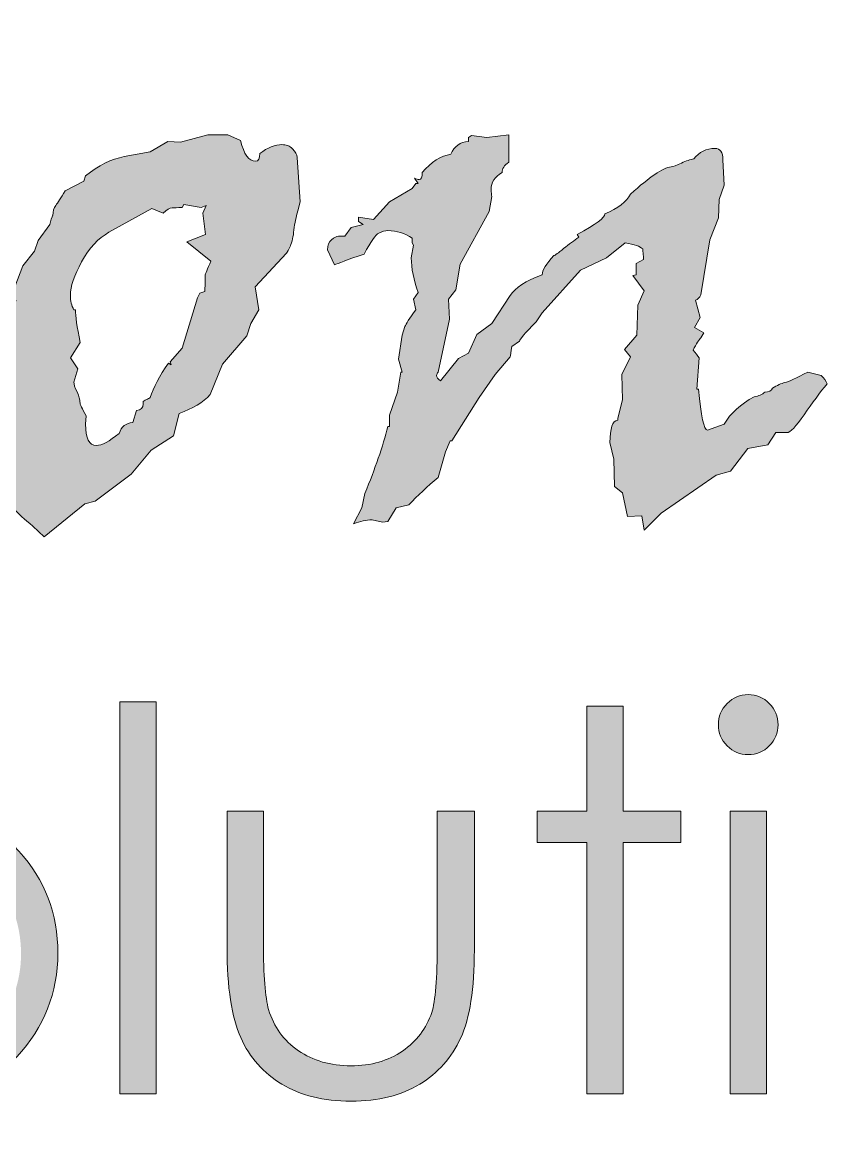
# Model space of a CAD drawing. Header units: inches. Extents: x 109699 to 44449955, y -10987 to 15824140.
# Drawn here: x 223430.36 to 223442.65, y -1458.01 to -1440.97 of the extents above; entities that cross this region are included whole.
import ezdxf

# ---------------------------------------------------------------- set-up
doc = ezdxf.new("R2010")
doc.units = ezdxf.units.IN
doc.header["$LTSCALE"] = 5
doc.header["$MEASUREMENT"] = 0
doc.layers.get('0').update_dxf_attribs({"color": 123})
doc.layers.add('cloumn', color=253, linetype='Continuous', lineweight=60)
doc.layers.add('collum', color=8, linetype='Continuous', lineweight=70)
doc.layers.add('Layer 1', color=7, linetype='Continuous')

# ---------------------------------------------------------------- blocks, each defined once
blk = doc.blocks.new('block 96')
at = {"layer": 'Layer 1', "true_color": 0x231f20}
h = blk.add_hatch(color=250, dxfattribs=at)
h.dxf.hatch_style = 2
edge = h.paths.add_edge_path()
edge.add_spline(control_points=[(14.04108, -5.75035), (14.04108, -5.75035), (14.04686, -5.75035), (14.04686, -5.75035), (14.04686, -5.75035), (14.0506, -5.75202), (14.0506, -5.75202), (14.05154, -5.75605), (14.05301, -5.75804), (14.05501, -5.75804), (14.05577, -5.75804), (14.05619, -5.75728), (14.05619, -5.75579), (14.0585, -5.75406), (14.06067, -5.7532), (14.06264, -5.7532), (14.06383, -5.7532), (14.06489, -5.75359), (14.06573, -5.75444), (14.0665, -5.75526), (14.06698, -5.7561), (14.06708, -5.75692), (14.06708, -5.75692), (14.06797, -5.76987), (14.06797, -5.76987), (14.06797, -5.76987), (14.0673, -5.77249), (14.0673, -5.77249), (14.06677, -5.77421), (14.06638, -5.77607), (14.06613, -5.77804), (14.06595, -5.78), (14.06557, -5.78153), (14.0651, -5.78269), (14.06458, -5.78381), (14.06424, -5.78452), (14.06399, -5.78483), (14.06399, -5.78483), (14.05484, -5.7946), (14.05484, -5.7946), (14.05484, -5.7946), (14.05594, -5.8013), (14.05594, -5.8013), (14.05594, -5.8013), (14.05356, -5.80527), (14.05356, -5.80527), (14.05356, -5.80527), (14.05244, -5.80888), (14.05244, -5.80888), (14.05244, -5.80888), (14.04529, -5.81707), (14.04529, -5.81707), (14.04529, -5.81707), (14.04175, -5.82591), (14.04175, -5.82591), (14.03966, -5.82826), (14.03662, -5.83009), (14.03269, -5.83145), (14.03269, -5.83145), (14.03109, -5.83794), (14.03109, -5.83794), (14.03109, -5.83794), (14.02451, -5.84214), (14.02451, -5.84214), (14.02451, -5.84214), (14.01872, -5.84916), (14.01872, -5.84916), (14.01872, -5.84916), (14.00827, -5.85703), (14.00827, -5.85703), (14.00827, -5.85703), (14.00524, -5.8578), (14.00524, -5.8578), (14.00524, -5.8578), (13.99341, -5.86734), (13.99341, -5.86734), (13.99341, -5.86734), (13.9901, -5.86426), (13.9901, -5.86426), (13.98755, -5.8623), (13.98576, -5.8606), (13.98475, -5.85923), (13.98372, -5.85784), (13.98321, -5.85654), (13.98321, -5.85543), (13.98321, -5.85483), (13.98348, -5.85426), (13.98389, -5.85385), (13.98389, -5.85385), (13.98504, -5.84406), (13.98504, -5.84406), (13.98504, -5.84406), (13.98014, -5.83611), (13.98014, -5.83611), (13.9797, -5.83544), (13.97949, -5.83485), (13.97949, -5.83431), (13.97949, -5.8334), (13.9799, -5.83237), (13.98085, -5.83126), (13.98085, -5.83126), (13.98085, -5.83077), (13.98085, -5.83077), (13.98085, -5.83077), (13.98277, -5.82897), (13.98277, -5.82897), (13.98277, -5.82897), (13.98058, -5.8233), (13.98058, -5.8233), (13.98058, -5.8233), (13.98126, -5.81148), (13.98126, -5.81148), (13.98126, -5.81148), (13.98126, -5.80846), (13.98126, -5.80846), (13.98126, -5.80846), (13.98299, -5.80752), (13.98299, -5.80752), (13.98216, -5.80603), (13.98174, -5.80424), (13.98174, -5.80221), (13.98174, -5.80105), (13.9822, -5.7999), (13.98321, -5.79868), (13.98321, -5.79868), (13.98524, -5.79868), (13.98524, -5.79868), (13.98524, -5.79868), (13.98348, -5.79708), (13.98348, -5.79708), (13.98348, -5.79708), (13.98481, -5.7946), (13.98481, -5.7946), (13.98481, -5.7946), (13.98718, -5.78847), (13.98718, -5.78847), (13.98718, -5.78847), (13.99057, -5.78426), (13.99057, -5.78426), (13.99057, -5.78426), (13.99163, -5.78109), (13.99163, -5.78109), (13.99163, -5.78109), (13.99501, -5.77644), (13.99501, -5.77644), (13.99531, -5.77539), (13.99561, -5.77441), (13.99592, -5.77361), (13.99592, -5.77361), (13.99592, -5.77382), (13.99592, -5.77382), (13.99592, -5.77261), (13.99618, -5.77165), (13.99674, -5.77089), (13.99733, -5.77013), (13.99821, -5.76872), (13.99946, -5.76667), (13.99946, -5.76667), (14.00499, -5.76385), (14.00499, -5.76385), (14.00499, -5.76385), (14.00545, -5.76226), (14.00545, -5.76226), (14.00922, -5.75922), (14.01297, -5.75736), (14.01668, -5.75669), (14.01668, -5.75669), (14.02428, -5.75525), (14.02428, -5.75525), (14.02428, -5.75525), (14.02941, -5.75225), (14.02941, -5.75225), (14.02941, -5.75225), (14.03312, -5.7525), (14.03312, -5.7525), (14.03312, -5.7525), (14.04108, -5.75035), (14.04108, -5.75035)], knot_values=[0, 0, 0, 0, 1, 1, 1, 2, 2, 2, 3, 3, 3, 4, 4, 4, 5, 5, 5, 6, 6, 6, 7, 7, 7, 8, 8, 8, 9, 9, 9, 10, 10, 10, 11, 11, 11, 12, 12, 12, 13, 13, 13, 14, 14, 14, 15, 15, 15, 16, 16, 16, 17, 17, 17, 18, 18, 18, 19, 19, 19, 20, 20, 20, 21, 21, 21, 22, 22, 22, 23, 23, 23, 24, 24, 24, 25, 25, 25, 26, 26, 26, 27, 27, 27, 28, 28, 28, 29, 29, 29, 30, 30, 30, 31, 31, 31, 32, 32, 32, 33, 33, 33, 34, 34, 34, 35, 35, 35, 36, 36, 36, 37, 37, 37, 38, 38, 38, 39, 39, 39, 40, 40, 40, 41, 41, 41, 42, 42, 42, 43, 43, 43, 44, 44, 44, 45, 45, 45, 46, 46, 46, 47, 47, 47, 48, 48, 48, 49, 49, 49, 50, 50, 50, 51, 51, 51, 52, 52, 52, 53, 53, 53, 54, 54, 54, 55, 55, 55, 56, 56, 56, 57, 57, 57, 58, 58, 58, 59, 59, 59, 59], degree=3, periodic=0)
edge = h.paths.add_edge_path()
edge.add_spline(control_points=[(14.03404, -5.77066), (14.03404, -5.77066), (14.0336, -5.77154), (14.0336, -5.77154), (14.03224, -5.77154), (14.03125, -5.77157), (14.03064, -5.77162), (14.03003, -5.77165), (14.02915, -5.77218), (14.02805, -5.77317), (14.02805, -5.77317), (14.02477, -5.77181), (14.02477, -5.77181), (14.02477, -5.77181), (14.01227, -5.77871), (14.01227, -5.77871), (14.00916, -5.78044), (14.00651, -5.7833), (14.00431, -5.7873), (14.00214, -5.79125), (14.00102, -5.79451), (14.00102, -5.79708), (14.00102, -5.79868), (14.00136, -5.80009), (14.00203, -5.8013), (14.00203, -5.8013), (14.00252, -5.8013), (14.00252, -5.8013), (14.00252, -5.80305), (14.00296, -5.80621), (14.00387, -5.81085), (14.00387, -5.81085), (14.00102, -5.81527), (14.00102, -5.81527), (14.00102, -5.81527), (14.0032, -5.81843), (14.0032, -5.81843), (14.0032, -5.81843), (14.00203, -5.82237), (14.00203, -5.82237), (14.00203, -5.82293), (14.00236, -5.82384), (14.00296, -5.82518), (14.00355, -5.82651), (14.00382, -5.82749), (14.00382, -5.82812), (14.00377, -5.82876), (14.00439, -5.83009), (14.00567, -5.83217), (14.00567, -5.83217), (14.00545, -5.83454), (14.00545, -5.83454), (14.00545, -5.8387), (14.00648, -5.84077), (14.00853, -5.84077), (14.01017, -5.84077), (14.0124, -5.83959), (14.01522, -5.83727), (14.0159, -5.8353), (14.01721, -5.83426), (14.01918, -5.83408), (14.01918, -5.83408), (14.0203, -5.83057), (14.0203, -5.83057), (14.02159, -5.8304), (14.02223, -5.82981), (14.02223, -5.82874), (14.02223, -5.82874), (14.02223, -5.82795), (14.02223, -5.82795), (14.02261, -5.82772), (14.02304, -5.8275), (14.02349, -5.82727), (14.02397, -5.82704), (14.02422, -5.8269), (14.02428, -5.82682), (14.0252, -5.82391), (14.02698, -5.82054), (14.02962, -5.81684), (14.02962, -5.81684), (14.03041, -5.8173), (14.03041, -5.8173), (14.03041, -5.8173), (14.0301, -5.81639), (14.0301, -5.81639), (14.0301, -5.81639), (14.0336, -5.81241), (14.0336, -5.81241), (14.0336, -5.81241), (14.038, -5.79778), (14.038, -5.79778), (14.038, -5.79778), (14.03868, -5.7964), (14.03868, -5.7964), (14.03868, -5.7964), (14.04019, -5.79595), (14.04019, -5.79595), (14.04019, -5.79595), (14.04028, -5.79336), (14.04028, -5.79336), (14.04028, -5.79336), (14.04028, -5.79133), (14.04028, -5.79133), (14.04034, -5.79084), (14.04092, -5.78947), (14.04197, -5.78711), (14.04197, -5.78711), (14.03497, -5.78153), (14.03497, -5.78153), (14.03497, -5.78153), (14.04041, -5.77939), (14.04041, -5.77939), (14.04041, -5.77939), (14.03961, -5.77317), (14.03961, -5.77317), (14.03961, -5.77317), (14.04061, -5.77089), (14.04061, -5.77089), (14.04061, -5.77089), (14.03914, -5.77154), (14.03914, -5.77154), (14.03914, -5.77154), (14.03404, -5.77066), (14.03404, -5.77066)], knot_values=[0, 0, 0, 0, 1, 1, 1, 2, 2, 2, 3, 3, 3, 4, 4, 4, 5, 5, 5, 6, 6, 6, 7, 7, 7, 8, 8, 8, 9, 9, 9, 10, 10, 10, 11, 11, 11, 12, 12, 12, 13, 13, 13, 14, 14, 14, 15, 15, 15, 16, 16, 16, 17, 17, 17, 18, 18, 18, 19, 19, 19, 20, 20, 20, 21, 21, 21, 22, 22, 22, 23, 23, 23, 24, 24, 24, 25, 25, 25, 26, 26, 26, 27, 27, 27, 28, 28, 28, 29, 29, 29, 30, 30, 30, 31, 31, 31, 32, 32, 32, 33, 33, 33, 34, 34, 34, 35, 35, 35, 36, 36, 36, 37, 37, 37, 38, 38, 38, 39, 39, 39, 40, 40, 40, 41, 41, 41, 41], degree=3, periodic=0)
h = blk.add_hatch(color=250, dxfattribs=at)
h.dxf.hatch_style = 2
edge = h.paths.add_edge_path()
edge.add_spline(control_points=[(14.11789, -5.75058), (14.11789, -5.75058), (14.12234, -5.75114), (14.12234, -5.75114), (14.12234, -5.75114), (14.12868, -5.75035), (14.12868, -5.75035), (14.12868, -5.75035), (14.12868, -5.75827), (14.12868, -5.75827), (14.12739, -5.75928), (14.12674, -5.76029), (14.12674, -5.76134), (14.12462, -5.76257), (14.12356, -5.76419), (14.12356, -5.76624), (14.12356, -5.76716), (14.12366, -5.76782), (14.12381, -5.76827), (14.12381, -5.76827), (14.12302, -5.77269), (14.12302, -5.77269), (14.12302, -5.77269), (14.1145, -5.78802), (14.1145, -5.78802), (14.1145, -5.78802), (14.11324, -5.79551), (14.11324, -5.79551), (14.11324, -5.79551), (14.11119, -5.79823), (14.11119, -5.79823), (14.11119, -5.79823), (14.11141, -5.80401), (14.11141, -5.80401), (14.11141, -5.80401), (14.10814, -5.81944), (14.10814, -5.81944), (14.10786, -5.81974), (14.10769, -5.82005), (14.10769, -5.82037), (14.10769, -5.82096), (14.10805, -5.82149), (14.10885, -5.82194), (14.10885, -5.82194), (14.11403, -5.81547), (14.11403, -5.81547), (14.11403, -5.81547), (14.117, -5.8139), (14.117, -5.8139), (14.117, -5.8139), (14.11936, -5.80846), (14.11936, -5.80846), (14.11936, -5.80846), (14.12381, -5.80527), (14.12381, -5.80527), (14.12381, -5.80527), (14.12915, -5.79708), (14.12915, -5.79708), (14.13056, -5.79488), (14.13368, -5.79287), (14.13843, -5.79106), (14.13843, -5.78981), (14.13955, -5.78792), (14.14186, -5.78551), (14.14214, -5.78543), (14.14307, -5.78475), (14.14469, -5.78347), (14.14627, -5.78219), (14.14772, -5.78109), (14.14909, -5.78018), (14.14909, -5.78018), (14.14865, -5.77939), (14.14865, -5.77939), (14.15411, -5.77644), (14.15679, -5.77441), (14.15668, -5.77337), (14.16059, -5.77173), (14.16305, -5.76979), (14.1642, -5.76759), (14.16965, -5.7626), (14.17358, -5.75996), (14.176, -5.75964), (14.17661, -5.75959), (14.1776, -5.75922), (14.17901, -5.75856), (14.18042, -5.75793), (14.18159, -5.75754), (14.18258, -5.75736), (14.18416, -5.75533), (14.18624, -5.7543), (14.1888, -5.7543), (14.19031, -5.7543), (14.19108, -5.7554), (14.19108, -5.7576), (14.19108, -5.7576), (14.19143, -5.765), (14.19143, -5.765), (14.19143, -5.765), (14.18994, -5.76918), (14.18994, -5.76918), (14.18994, -5.76918), (14.18975, -5.77452), (14.18975, -5.77452), (14.18975, -5.77452), (14.18723, -5.78088), (14.18723, -5.78088), (14.18723, -5.78088), (14.18461, -5.79688), (14.18461, -5.79688), (14.18433, -5.79778), (14.18377, -5.79829), (14.18305, -5.79846), (14.18305, -5.79846), (14.18441, -5.80356), (14.18441, -5.80356), (14.18441, -5.80356), (14.18281, -5.8064), (14.18281, -5.8064), (14.18281, -5.8064), (14.18556, -5.80798), (14.18556, -5.80798), (14.18556, -5.80798), (14.18461, -5.80945), (14.18461, -5.80945), (14.18416, -5.80992), (14.18342, -5.81113), (14.18236, -5.81308), (14.18309, -5.81384), (14.18373, -5.81459), (14.18416, -5.81527), (14.18416, -5.81527), (14.18346, -5.82434), (14.18346, -5.82434), (14.18346, -5.82434), (14.18393, -5.82434), (14.18393, -5.82434), (14.18465, -5.83226), (14.18556, -5.83628), (14.18655, -5.83636), (14.18655, -5.83636), (14.19143, -5.83454), (14.19143, -5.83454), (14.19331, -5.83143), (14.19623, -5.82879), (14.20014, -5.82659), (14.20152, -5.82638), (14.20256, -5.82591), (14.20325, -5.82524), (14.20444, -5.82524), (14.20519, -5.82486), (14.20553, -5.82408), (14.20685, -5.82327), (14.20808, -5.82271), (14.20915, -5.82243), (14.21021, -5.8222), (14.2124, -5.82118), (14.21579, -5.81944), (14.21579, -5.81944), (14.21967, -5.82037), (14.21967, -5.82037), (14.22059, -5.82118), (14.22114, -5.82204), (14.22141, -5.82284), (14.21935, -5.82534), (14.2171, -5.82834), (14.21475, -5.83183), (14.21235, -5.8353), (14.21068, -5.83704), (14.20968, -5.83704), (14.20968, -5.83704), (14.20652, -5.83704), (14.20652, -5.83704), (14.20652, -5.83704), (14.20413, -5.84056), (14.20413, -5.84056), (14.20413, -5.84056), (14.19835, -5.84169), (14.19835, -5.84169), (14.19835, -5.84169), (14.19325, -5.84825), (14.19325, -5.84825), (14.19325, -5.84825), (14.18907, -5.84941), (14.18907, -5.84941), (14.18907, -5.84941), (14.17304, -5.86053), (14.17304, -5.86053), (14.17304, -5.86053), (14.16816, -5.8654), (14.16816, -5.8654), (14.16816, -5.8654), (14.16748, -5.86123), (14.16748, -5.86123), (14.16748, -5.86123), (14.1633, -5.86141), (14.1633, -5.86141), (14.1633, -5.86141), (14.1618, -5.85452), (14.1618, -5.85452), (14.1618, -5.85452), (14.15953, -5.8527), (14.15953, -5.8527), (14.15953, -5.8527), (14.15932, -5.84474), (14.15932, -5.84474), (14.15932, -5.84474), (14.15818, -5.83988), (14.15818, -5.83988), (14.15818, -5.83579), (14.15892, -5.83363), (14.16044, -5.8334), (14.16044, -5.8334), (14.16044, -5.83282), (14.16044, -5.83282), (14.16044, -5.83282), (14.1618, -5.8275), (14.1618, -5.8275), (14.1618, -5.8275), (14.16159, -5.82012), (14.16159, -5.82012), (14.16159, -5.82012), (14.1642, -5.81502), (14.1642, -5.81502), (14.1642, -5.81502), (14.16237, -5.81285), (14.16237, -5.81285), (14.16237, -5.81285), (14.166, -5.80866), (14.166, -5.80866), (14.166, -5.80866), (14.16626, -5.79995), (14.16626, -5.79995), (14.16626, -5.79995), (14.16816, -5.79575), (14.16816, -5.79575), (14.16816, -5.79575), (14.16488, -5.79133), (14.16488, -5.79133), (14.16488, -5.79133), (14.16577, -5.79106), (14.16577, -5.79106), (14.16577, -5.79106), (14.16577, -5.78779), (14.16577, -5.78779), (14.16577, -5.78779), (14.16794, -5.78666), (14.16794, -5.78666), (14.16794, -5.78666), (14.16794, -5.78598), (14.16794, -5.78598), (14.16794, -5.78598), (14.1677, -5.78404), (14.1677, -5.78404), (14.1677, -5.78404), (14.1677, -5.78358), (14.1677, -5.78358), (14.16702, -5.78284), (14.16532, -5.78221), (14.16258, -5.78177), (14.16258, -5.78177), (14.15715, -5.78619), (14.15715, -5.78619), (14.15715, -5.78619), (14.14955, -5.78973), (14.14955, -5.78973), (14.14955, -5.78973), (14.13843, -5.80221), (14.13843, -5.80221), (14.13843, -5.80221), (14.13673, -5.8048), (14.13673, -5.8048), (14.13338, -5.80812), (14.1318, -5.81), (14.13186, -5.81037), (14.13186, -5.81037), (14.12958, -5.81197), (14.12958, -5.81197), (14.12931, -5.81349), (14.12915, -5.81451), (14.12915, -5.81502), (14.12915, -5.81502), (14.1247, -5.82012), (14.1247, -5.82012), (14.1247, -5.82012), (14.12004, -5.82682), (14.12004, -5.82682), (14.12004, -5.82682), (14.11209, -5.83941), (14.11209, -5.83941), (14.11209, -5.83941), (14.11168, -5.83941), (14.11168, -5.83941), (14.11168, -5.83941), (14.11031, -5.8426), (14.11031, -5.8426), (14.11031, -5.8426), (14.10814, -5.85008), (14.10814, -5.85008), (14.10497, -5.85273), (14.10216, -5.85537), (14.09962, -5.85805), (14.09962, -5.85805), (14.09587, -5.85893), (14.09587, -5.85893), (14.09587, -5.85893), (14.09351, -5.8629), (14.09351, -5.8629), (14.09351, -5.8629), (14.09191, -5.86315), (14.09191, -5.86315), (14.09191, -5.86315), (14.08887, -5.86245), (14.08887, -5.86245), (14.08721, -5.86245), (14.08539, -5.86283), (14.08352, -5.86358), (14.08352, -5.86358), (14.0859, -5.85893), (14.0859, -5.85893), (14.0859, -5.85893), (14.08681, -5.85475), (14.08681, -5.85475), (14.08976, -5.84755), (14.092, -5.84106), (14.09351, -5.83523), (14.09351, -5.83523), (14.09397, -5.83523), (14.09397, -5.83523), (14.09397, -5.83523), (14.09397, -5.83192), (14.09397, -5.83192), (14.09397, -5.83192), (14.09634, -5.82524), (14.09634, -5.82524), (14.09634, -5.82524), (14.09722, -5.81944), (14.09722, -5.81944), (14.09722, -5.81944), (14.0977, -5.81944), (14.0977, -5.81944), (14.0977, -5.81944), (14.09657, -5.8157), (14.09657, -5.8157), (14.09657, -5.8157), (14.0977, -5.80866), (14.0977, -5.80866), (14.0977, -5.80866), (14.09848, -5.80615), (14.09848, -5.80615), (14.09871, -5.80542), (14.09977, -5.80378), (14.10167, -5.8013), (14.10167, -5.8013), (14.10099, -5.79823), (14.10099, -5.79823), (14.10099, -5.79823), (14.10235, -5.7962), (14.10235, -5.7962), (14.10099, -5.79258), (14.10031, -5.78923), (14.10031, -5.78619), (14.10031, -5.78619), (14.10099, -5.78246), (14.10099, -5.78246), (14.10099, -5.78246), (14.10055, -5.78177), (14.10055, -5.78177), (14.10055, -5.78177), (14.10055, -5.78041), (14.10055, -5.78041), (14.09843, -5.779), (14.09608, -5.77824), (14.09351, -5.77824), (14.09268, -5.77824), (14.09177, -5.7785), (14.09085, -5.77894), (14.0899, -5.77939), (14.08846, -5.78143), (14.0866, -5.78506), (14.08165, -5.78672), (14.0788, -5.78779), (14.07796, -5.78824), (14.07796, -5.78824), (14.07593, -5.78381), (14.07593, -5.78381), (14.07593, -5.78252), (14.07631, -5.78153), (14.07711, -5.78088), (14.07792, -5.78018), (14.07857, -5.77983), (14.07907, -5.77983), (14.07907, -5.77983), (14.081, -5.77983), (14.081, -5.77983), (14.081, -5.77983), (14.08285, -5.77736), (14.08285, -5.77736), (14.08285, -5.77736), (14.08634, -5.77644), (14.08634, -5.77644), (14.08634, -5.77644), (14.08497, -5.77553), (14.08497, -5.77553), (14.08497, -5.77553), (14.08497, -5.77428), (14.08497, -5.77428), (14.08497, -5.77428), (14.08933, -5.77497), (14.08933, -5.77497), (14.08933, -5.77497), (14.09397, -5.76987), (14.09397, -5.76987), (14.09397, -5.76987), (14.10055, -5.76599), (14.10055, -5.76599), (14.10055, -5.76599), (14.10167, -5.76453), (14.10167, -5.76453), (14.10167, -5.76453), (14.10235, -5.76453), (14.10235, -5.76453), (14.10235, -5.76453), (14.10121, -5.76294), (14.10121, -5.76294), (14.10183, -5.76325), (14.10227, -5.76337), (14.10257, -5.76337), (14.10319, -5.76337), (14.1035, -5.7627), (14.1035, -5.76134), (14.10612, -5.75817), (14.10894, -5.75642), (14.11187, -5.75601), (14.11279, -5.75368), (14.1145, -5.75244), (14.117, -5.75225), (14.117, -5.75225), (14.117, -5.75114), (14.117, -5.75114), (14.117, -5.75114), (14.11789, -5.75058), (14.11789, -5.75058)], knot_values=[0, 0, 0, 0, 1, 1, 1, 2, 2, 2, 3, 3, 3, 4, 4, 4, 5, 5, 5, 6, 6, 6, 7, 7, 7, 8, 8, 8, 9, 9, 9, 10, 10, 10, 11, 11, 11, 12, 12, 12, 13, 13, 13, 14, 14, 14, 15, 15, 15, 16, 16, 16, 17, 17, 17, 18, 18, 18, 19, 19, 19, 20, 20, 20, 21, 21, 21, 22, 22, 22, 23, 23, 23, 24, 24, 24, 25, 25, 25, 26, 26, 26, 27, 27, 27, 28, 28, 28, 29, 29, 29, 30, 30, 30, 31, 31, 31, 32, 32, 32, 33, 33, 33, 34, 34, 34, 35, 35, 35, 36, 36, 36, 37, 37, 37, 38, 38, 38, 39, 39, 39, 40, 40, 40, 41, 41, 41, 42, 42, 42, 43, 43, 43, 44, 44, 44, 45, 45, 45, 46, 46, 46, 47, 47, 47, 48, 48, 48, 49, 49, 49, 50, 50, 50, 51, 51, 51, 52, 52, 52, 53, 53, 53, 54, 54, 54, 55, 55, 55, 56, 56, 56, 57, 57, 57, 58, 58, 58, 59, 59, 59, 60, 60, 60, 61, 61, 61, 62, 62, 62, 63, 63, 63, 64, 64, 64, 65, 65, 65, 66, 66, 66, 67, 67, 67, 68, 68, 68, 69, 69, 69, 70, 70, 70, 71, 71, 71, 72, 72, 72, 73, 73, 73, 74, 74, 74, 75, 75, 75, 76, 76, 76, 77, 77, 77, 78, 78, 78, 79, 79, 79, 80, 80, 80, 81, 81, 81, 82, 82, 82, 83, 83, 83, 84, 84, 84, 85, 85, 85, 86, 86, 86, 87, 87, 87, 88, 88, 88, 89, 89, 89, 90, 90, 90, 91, 91, 91, 92, 92, 92, 93, 93, 93, 94, 94, 94, 95, 95, 95, 96, 96, 96, 97, 97, 97, 98, 98, 98, 99, 99, 99, 100, 100, 100, 101, 101, 101, 102, 102, 102, 103, 103, 103, 104, 104, 104, 105, 105, 105, 106, 106, 106, 107, 107, 107, 108, 108, 108, 109, 109, 109, 110, 110, 110, 111, 111, 111, 112, 112, 112, 113, 113, 113, 114, 114, 114, 115, 115, 115, 116, 116, 116, 117, 117, 117, 118, 118, 118, 119, 119, 119, 120, 120, 120, 121, 121, 121, 122, 122, 122, 123, 123, 123, 124, 124, 124, 125, 125, 125, 126, 126, 126, 127, 127, 127, 128, 128, 128, 129, 129, 129, 130, 130, 130, 131, 131, 131, 132, 132, 132, 133, 133, 133, 134, 134, 134, 135, 135, 135, 136, 136, 136, 137, 137, 137, 138, 138, 138, 139, 139, 139, 140, 140, 140, 141, 141, 141, 142, 142, 142, 143, 143, 143, 144, 144, 144, 145, 145, 145, 146, 146, 146, 147, 147, 147, 147], degree=3, periodic=0)
at = {"layer": 'Layer 1', "lineweight": 0}
for points, knots in [([(14.04108, -5.75035), (14.04108, -5.75035), (14.04686, -5.75035), (14.04686, -5.75035), (14.04686, -5.75035), (14.0506, -5.75202), (14.0506, -5.75202), (14.05154, -5.75605), (14.05301, -5.75804), (14.05501, -5.75804), (14.05577, -5.75804), (14.05619, -5.75728), (14.05619, -5.75579), (14.0585, -5.75406), (14.06067, -5.7532), (14.06264, -5.7532), (14.06383, -5.7532), (14.06489, -5.75359), (14.06573, -5.75444), (14.0665, -5.75526), (14.06698, -5.7561), (14.06708, -5.75692), (14.06708, -5.75692), (14.06797, -5.76987), (14.06797, -5.76987), (14.06797, -5.76987), (14.0673, -5.77249), (14.0673, -5.77249), (14.06677, -5.77421), (14.06638, -5.77607), (14.06613, -5.77804), (14.06595, -5.78), (14.06557, -5.78153), (14.0651, -5.78269), (14.06458, -5.78381), (14.06424, -5.78452), (14.06399, -5.78483), (14.06399, -5.78483), (14.05484, -5.7946), (14.05484, -5.7946), (14.05484, -5.7946), (14.05594, -5.8013), (14.05594, -5.8013), (14.05594, -5.8013), (14.05356, -5.80527), (14.05356, -5.80527), (14.05356, -5.80527), (14.05244, -5.80888), (14.05244, -5.80888), (14.05244, -5.80888), (14.04529, -5.81707), (14.04529, -5.81707), (14.04529, -5.81707), (14.04175, -5.82591), (14.04175, -5.82591), (14.03966, -5.82826), (14.03662, -5.83009), (14.03269, -5.83145), (14.03269, -5.83145), (14.03109, -5.83794), (14.03109, -5.83794), (14.03109, -5.83794), (14.02451, -5.84214), (14.02451, -5.84214), (14.02451, -5.84214), (14.01872, -5.84916), (14.01872, -5.84916), (14.01872, -5.84916), (14.00827, -5.85703), (14.00827, -5.85703), (14.00827, -5.85703), (14.00524, -5.8578), (14.00524, -5.8578), (14.00524, -5.8578), (13.99341, -5.86734), (13.99341, -5.86734), (13.99341, -5.86734), (13.9901, -5.86426), (13.9901, -5.86426), (13.98755, -5.8623), (13.98576, -5.8606), (13.98475, -5.85923), (13.98372, -5.85784), (13.98321, -5.85654), (13.98321, -5.85543), (13.98321, -5.85483), (13.98348, -5.85426), (13.98389, -5.85385), (13.98389, -5.85385), (13.98504, -5.84406), (13.98504, -5.84406), (13.98504, -5.84406), (13.98014, -5.83611), (13.98014, -5.83611), (13.9797, -5.83544), (13.97949, -5.83485), (13.97949, -5.83431), (13.97949, -5.8334), (13.9799, -5.83237), (13.98085, -5.83126), (13.98085, -5.83126), (13.98085, -5.83077), (13.98085, -5.83077), (13.98085, -5.83077), (13.98277, -5.82897), (13.98277, -5.82897), (13.98277, -5.82897), (13.98058, -5.8233), (13.98058, -5.8233), (13.98058, -5.8233), (13.98126, -5.81148), (13.98126, -5.81148), (13.98126, -5.81148), (13.98126, -5.80846), (13.98126, -5.80846), (13.98126, -5.80846), (13.98299, -5.80752), (13.98299, -5.80752), (13.98216, -5.80603), (13.98174, -5.80424), (13.98174, -5.80221), (13.98174, -5.80105), (13.9822, -5.7999), (13.98321, -5.79868), (13.98321, -5.79868), (13.98524, -5.79868), (13.98524, -5.79868), (13.98524, -5.79868), (13.98348, -5.79708), (13.98348, -5.79708), (13.98348, -5.79708), (13.98481, -5.7946), (13.98481, -5.7946), (13.98481, -5.7946), (13.98718, -5.78847), (13.98718, -5.78847), (13.98718, -5.78847), (13.99057, -5.78426), (13.99057, -5.78426), (13.99057, -5.78426), (13.99163, -5.78109), (13.99163, -5.78109), (13.99163, -5.78109), (13.99501, -5.77644), (13.99501, -5.77644), (13.99531, -5.77539), (13.99561, -5.77441), (13.99592, -5.77361), (13.99592, -5.77361), (13.99592, -5.77382), (13.99592, -5.77382), (13.99592, -5.77261), (13.99618, -5.77165), (13.99674, -5.77089), (13.99733, -5.77013), (13.99821, -5.76872), (13.99946, -5.76667), (13.99946, -5.76667), (14.00499, -5.76385), (14.00499, -5.76385), (14.00499, -5.76385), (14.00545, -5.76226), (14.00545, -5.76226), (14.00922, -5.75922), (14.01297, -5.75736), (14.01668, -5.75669), (14.01668, -5.75669), (14.02428, -5.75525), (14.02428, -5.75525), (14.02428, -5.75525), (14.02941, -5.75225), (14.02941, -5.75225), (14.02941, -5.75225), (14.03312, -5.7525), (14.03312, -5.7525), (14.03312, -5.7525), (14.04108, -5.75035), (14.04108, -5.75035)], [0, 0, 0, 0, 1, 1, 1, 2, 2, 2, 3, 3, 3, 4, 4, 4, 5, 5, 5, 6, 6, 6, 7, 7, 7, 8, 8, 8, 9, 9, 9, 10, 10, 10, 11, 11, 11, 12, 12, 12, 13, 13, 13, 14, 14, 14, 15, 15, 15, 16, 16, 16, 17, 17, 17, 18, 18, 18, 19, 19, 19, 20, 20, 20, 21, 21, 21, 22, 22, 22, 23, 23, 23, 24, 24, 24, 25, 25, 25, 26, 26, 26, 27, 27, 27, 28, 28, 28, 29, 29, 29, 30, 30, 30, 31, 31, 31, 32, 32, 32, 33, 33, 33, 34, 34, 34, 35, 35, 35, 36, 36, 36, 37, 37, 37, 38, 38, 38, 39, 39, 39, 40, 40, 40, 41, 41, 41, 42, 42, 42, 43, 43, 43, 44, 44, 44, 45, 45, 45, 46, 46, 46, 47, 47, 47, 48, 48, 48, 49, 49, 49, 50, 50, 50, 51, 51, 51, 52, 52, 52, 53, 53, 53, 54, 54, 54, 55, 55, 55, 56, 56, 56, 57, 57, 57, 58, 58, 58, 59, 59, 59, 59]), ([(14.11789, -5.75058), (14.11789, -5.75058), (14.12234, -5.75114), (14.12234, -5.75114), (14.12234, -5.75114), (14.12868, -5.75035), (14.12868, -5.75035), (14.12868, -5.75035), (14.12868, -5.75827), (14.12868, -5.75827), (14.12739, -5.75928), (14.12674, -5.76029), (14.12674, -5.76134), (14.12462, -5.76257), (14.12356, -5.76419), (14.12356, -5.76624), (14.12356, -5.76716), (14.12366, -5.76782), (14.12381, -5.76827), (14.12381, -5.76827), (14.12302, -5.77269), (14.12302, -5.77269), (14.12302, -5.77269), (14.1145, -5.78802), (14.1145, -5.78802), (14.1145, -5.78802), (14.11324, -5.79551), (14.11324, -5.79551), (14.11324, -5.79551), (14.11119, -5.79823), (14.11119, -5.79823), (14.11119, -5.79823), (14.11141, -5.80401), (14.11141, -5.80401), (14.11141, -5.80401), (14.10814, -5.81944), (14.10814, -5.81944), (14.10786, -5.81974), (14.10769, -5.82005), (14.10769, -5.82037), (14.10769, -5.82096), (14.10805, -5.82149), (14.10885, -5.82194), (14.10885, -5.82194), (14.11403, -5.81547), (14.11403, -5.81547), (14.11403, -5.81547), (14.117, -5.8139), (14.117, -5.8139), (14.117, -5.8139), (14.11936, -5.80846), (14.11936, -5.80846), (14.11936, -5.80846), (14.12381, -5.80527), (14.12381, -5.80527), (14.12381, -5.80527), (14.12915, -5.79708), (14.12915, -5.79708), (14.13056, -5.79488), (14.13368, -5.79287), (14.13843, -5.79106), (14.13843, -5.78981), (14.13955, -5.78792), (14.14186, -5.78551), (14.14214, -5.78543), (14.14307, -5.78475), (14.14469, -5.78347), (14.14627, -5.78219), (14.14772, -5.78109), (14.14909, -5.78018), (14.14909, -5.78018), (14.14865, -5.77939), (14.14865, -5.77939), (14.15411, -5.77644), (14.15679, -5.77441), (14.15668, -5.77337), (14.16059, -5.77173), (14.16305, -5.76979), (14.1642, -5.76759), (14.16965, -5.7626), (14.17358, -5.75996), (14.176, -5.75964), (14.17661, -5.75959), (14.1776, -5.75922), (14.17901, -5.75856), (14.18042, -5.75793), (14.18159, -5.75754), (14.18258, -5.75736), (14.18416, -5.75533), (14.18624, -5.7543), (14.1888, -5.7543), (14.19031, -5.7543), (14.19108, -5.7554), (14.19108, -5.7576), (14.19108, -5.7576), (14.19143, -5.765), (14.19143, -5.765), (14.19143, -5.765), (14.18994, -5.76918), (14.18994, -5.76918), (14.18994, -5.76918), (14.18975, -5.77452), (14.18975, -5.77452), (14.18975, -5.77452), (14.18723, -5.78088), (14.18723, -5.78088), (14.18723, -5.78088), (14.18461, -5.79688), (14.18461, -5.79688), (14.18433, -5.79778), (14.18377, -5.79829), (14.18305, -5.79846), (14.18305, -5.79846), (14.18441, -5.80356), (14.18441, -5.80356), (14.18441, -5.80356), (14.18281, -5.8064), (14.18281, -5.8064), (14.18281, -5.8064), (14.18556, -5.80798), (14.18556, -5.80798), (14.18556, -5.80798), (14.18461, -5.80945), (14.18461, -5.80945), (14.18416, -5.80992), (14.18342, -5.81113), (14.18236, -5.81308), (14.18309, -5.81384), (14.18373, -5.81459), (14.18416, -5.81527), (14.18416, -5.81527), (14.18346, -5.82434), (14.18346, -5.82434), (14.18346, -5.82434), (14.18393, -5.82434), (14.18393, -5.82434), (14.18465, -5.83226), (14.18556, -5.83628), (14.18655, -5.83636), (14.18655, -5.83636), (14.19143, -5.83454), (14.19143, -5.83454), (14.19331, -5.83143), (14.19623, -5.82879), (14.20014, -5.82659), (14.20152, -5.82638), (14.20256, -5.82591), (14.20325, -5.82524), (14.20444, -5.82524), (14.20519, -5.82486), (14.20553, -5.82408), (14.20685, -5.82327), (14.20808, -5.82271), (14.20915, -5.82243), (14.21021, -5.8222), (14.2124, -5.82118), (14.21579, -5.81944), (14.21579, -5.81944), (14.21967, -5.82037), (14.21967, -5.82037), (14.22059, -5.82118), (14.22114, -5.82204), (14.22141, -5.82284), (14.21935, -5.82534), (14.2171, -5.82834), (14.21475, -5.83183), (14.21235, -5.8353), (14.21068, -5.83704), (14.20968, -5.83704), (14.20968, -5.83704), (14.20652, -5.83704), (14.20652, -5.83704), (14.20652, -5.83704), (14.20413, -5.84056), (14.20413, -5.84056), (14.20413, -5.84056), (14.19835, -5.84169), (14.19835, -5.84169), (14.19835, -5.84169), (14.19325, -5.84825), (14.19325, -5.84825), (14.19325, -5.84825), (14.18907, -5.84941), (14.18907, -5.84941), (14.18907, -5.84941), (14.17304, -5.86053), (14.17304, -5.86053), (14.17304, -5.86053), (14.16816, -5.8654), (14.16816, -5.8654), (14.16816, -5.8654), (14.16748, -5.86123), (14.16748, -5.86123), (14.16748, -5.86123), (14.1633, -5.86141), (14.1633, -5.86141), (14.1633, -5.86141), (14.1618, -5.85452), (14.1618, -5.85452), (14.1618, -5.85452), (14.15953, -5.8527), (14.15953, -5.8527), (14.15953, -5.8527), (14.15932, -5.84474), (14.15932, -5.84474), (14.15932, -5.84474), (14.15818, -5.83988), (14.15818, -5.83988), (14.15818, -5.83579), (14.15892, -5.83363), (14.16044, -5.8334), (14.16044, -5.8334), (14.16044, -5.83282), (14.16044, -5.83282), (14.16044, -5.83282), (14.1618, -5.8275), (14.1618, -5.8275), (14.1618, -5.8275), (14.16159, -5.82012), (14.16159, -5.82012), (14.16159, -5.82012), (14.1642, -5.81502), (14.1642, -5.81502), (14.1642, -5.81502), (14.16237, -5.81285), (14.16237, -5.81285), (14.16237, -5.81285), (14.166, -5.80866), (14.166, -5.80866), (14.166, -5.80866), (14.16626, -5.79995), (14.16626, -5.79995), (14.16626, -5.79995), (14.16816, -5.79575), (14.16816, -5.79575), (14.16816, -5.79575), (14.16488, -5.79133), (14.16488, -5.79133), (14.16488, -5.79133), (14.16577, -5.79106), (14.16577, -5.79106), (14.16577, -5.79106), (14.16577, -5.78779), (14.16577, -5.78779), (14.16577, -5.78779), (14.16794, -5.78666), (14.16794, -5.78666), (14.16794, -5.78666), (14.16794, -5.78598), (14.16794, -5.78598), (14.16794, -5.78598), (14.1677, -5.78404), (14.1677, -5.78404), (14.1677, -5.78404), (14.1677, -5.78358), (14.1677, -5.78358), (14.16702, -5.78284), (14.16532, -5.78221), (14.16258, -5.78177), (14.16258, -5.78177), (14.15715, -5.78619), (14.15715, -5.78619), (14.15715, -5.78619), (14.14955, -5.78973), (14.14955, -5.78973), (14.14955, -5.78973), (14.13843, -5.80221), (14.13843, -5.80221), (14.13843, -5.80221), (14.13673, -5.8048), (14.13673, -5.8048), (14.13338, -5.80812), (14.1318, -5.81), (14.13186, -5.81037), (14.13186, -5.81037), (14.12958, -5.81197), (14.12958, -5.81197), (14.12931, -5.81349), (14.12915, -5.81451), (14.12915, -5.81502), (14.12915, -5.81502), (14.1247, -5.82012), (14.1247, -5.82012), (14.1247, -5.82012), (14.12004, -5.82682), (14.12004, -5.82682), (14.12004, -5.82682), (14.11209, -5.83941), (14.11209, -5.83941), (14.11209, -5.83941), (14.11168, -5.83941), (14.11168, -5.83941), (14.11168, -5.83941), (14.11031, -5.8426), (14.11031, -5.8426), (14.11031, -5.8426), (14.10814, -5.85008), (14.10814, -5.85008), (14.10497, -5.85273), (14.10216, -5.85537), (14.09962, -5.85805), (14.09962, -5.85805), (14.09587, -5.85893), (14.09587, -5.85893), (14.09587, -5.85893), (14.09351, -5.8629), (14.09351, -5.8629), (14.09351, -5.8629), (14.09191, -5.86315), (14.09191, -5.86315), (14.09191, -5.86315), (14.08887, -5.86245), (14.08887, -5.86245), (14.08721, -5.86245), (14.08539, -5.86283), (14.08352, -5.86358), (14.08352, -5.86358), (14.0859, -5.85893), (14.0859, -5.85893), (14.0859, -5.85893), (14.08681, -5.85475), (14.08681, -5.85475), (14.08976, -5.84755), (14.092, -5.84106), (14.09351, -5.83523), (14.09351, -5.83523), (14.09397, -5.83523), (14.09397, -5.83523), (14.09397, -5.83523), (14.09397, -5.83192), (14.09397, -5.83192), (14.09397, -5.83192), (14.09634, -5.82524), (14.09634, -5.82524), (14.09634, -5.82524), (14.09722, -5.81944), (14.09722, -5.81944), (14.09722, -5.81944), (14.0977, -5.81944), (14.0977, -5.81944), (14.0977, -5.81944), (14.09657, -5.8157), (14.09657, -5.8157), (14.09657, -5.8157), (14.0977, -5.80866), (14.0977, -5.80866), (14.0977, -5.80866), (14.09848, -5.80615), (14.09848, -5.80615), (14.09871, -5.80542), (14.09977, -5.80378), (14.10167, -5.8013), (14.10167, -5.8013), (14.10099, -5.79823), (14.10099, -5.79823), (14.10099, -5.79823), (14.10235, -5.7962), (14.10235, -5.7962), (14.10099, -5.79258), (14.10031, -5.78923), (14.10031, -5.78619), (14.10031, -5.78619), (14.10099, -5.78246), (14.10099, -5.78246), (14.10099, -5.78246), (14.10055, -5.78177), (14.10055, -5.78177), (14.10055, -5.78177), (14.10055, -5.78041), (14.10055, -5.78041), (14.09843, -5.779), (14.09608, -5.77824), (14.09351, -5.77824), (14.09268, -5.77824), (14.09177, -5.7785), (14.09085, -5.77894), (14.0899, -5.77939), (14.08846, -5.78143), (14.0866, -5.78506), (14.08165, -5.78672), (14.0788, -5.78779), (14.07796, -5.78824), (14.07796, -5.78824), (14.07593, -5.78381), (14.07593, -5.78381), (14.07593, -5.78252), (14.07631, -5.78153), (14.07711, -5.78088), (14.07792, -5.78018), (14.07857, -5.77983), (14.07907, -5.77983), (14.07907, -5.77983), (14.081, -5.77983), (14.081, -5.77983), (14.081, -5.77983), (14.08285, -5.77736), (14.08285, -5.77736), (14.08285, -5.77736), (14.08634, -5.77644), (14.08634, -5.77644), (14.08634, -5.77644), (14.08497, -5.77553), (14.08497, -5.77553), (14.08497, -5.77553), (14.08497, -5.77428), (14.08497, -5.77428), (14.08497, -5.77428), (14.08933, -5.77497), (14.08933, -5.77497), (14.08933, -5.77497), (14.09397, -5.76987), (14.09397, -5.76987), (14.09397, -5.76987), (14.10055, -5.76599), (14.10055, -5.76599), (14.10055, -5.76599), (14.10167, -5.76453), (14.10167, -5.76453), (14.10167, -5.76453), (14.10235, -5.76453), (14.10235, -5.76453), (14.10235, -5.76453), (14.10121, -5.76294), (14.10121, -5.76294), (14.10183, -5.76325), (14.10227, -5.76337), (14.10257, -5.76337), (14.10319, -5.76337), (14.1035, -5.7627), (14.1035, -5.76134), (14.10612, -5.75817), (14.10894, -5.75642), (14.11187, -5.75601), (14.11279, -5.75368), (14.1145, -5.75244), (14.117, -5.75225), (14.117, -5.75225), (14.117, -5.75114), (14.117, -5.75114), (14.117, -5.75114), (14.11789, -5.75058), (14.11789, -5.75058)], [0, 0, 0, 0, 1, 1, 1, 2, 2, 2, 3, 3, 3, 4, 4, 4, 5, 5, 5, 6, 6, 6, 7, 7, 7, 8, 8, 8, 9, 9, 9, 10, 10, 10, 11, 11, 11, 12, 12, 12, 13, 13, 13, 14, 14, 14, 15, 15, 15, 16, 16, 16, 17, 17, 17, 18, 18, 18, 19, 19, 19, 20, 20, 20, 21, 21, 21, 22, 22, 22, 23, 23, 23, 24, 24, 24, 25, 25, 25, 26, 26, 26, 27, 27, 27, 28, 28, 28, 29, 29, 29, 30, 30, 30, 31, 31, 31, 32, 32, 32, 33, 33, 33, 34, 34, 34, 35, 35, 35, 36, 36, 36, 37, 37, 37, 38, 38, 38, 39, 39, 39, 40, 40, 40, 41, 41, 41, 42, 42, 42, 43, 43, 43, 44, 44, 44, 45, 45, 45, 46, 46, 46, 47, 47, 47, 48, 48, 48, 49, 49, 49, 50, 50, 50, 51, 51, 51, 52, 52, 52, 53, 53, 53, 54, 54, 54, 55, 55, 55, 56, 56, 56, 57, 57, 57, 58, 58, 58, 59, 59, 59, 60, 60, 60, 61, 61, 61, 62, 62, 62, 63, 63, 63, 64, 64, 64, 65, 65, 65, 66, 66, 66, 67, 67, 67, 68, 68, 68, 69, 69, 69, 70, 70, 70, 71, 71, 71, 72, 72, 72, 73, 73, 73, 74, 74, 74, 75, 75, 75, 76, 76, 76, 77, 77, 77, 78, 78, 78, 79, 79, 79, 80, 80, 80, 81, 81, 81, 82, 82, 82, 83, 83, 83, 84, 84, 84, 85, 85, 85, 86, 86, 86, 87, 87, 87, 88, 88, 88, 89, 89, 89, 90, 90, 90, 91, 91, 91, 92, 92, 92, 93, 93, 93, 94, 94, 94, 95, 95, 95, 96, 96, 96, 97, 97, 97, 98, 98, 98, 99, 99, 99, 100, 100, 100, 101, 101, 101, 102, 102, 102, 103, 103, 103, 104, 104, 104, 105, 105, 105, 106, 106, 106, 107, 107, 107, 108, 108, 108, 109, 109, 109, 110, 110, 110, 111, 111, 111, 112, 112, 112, 113, 113, 113, 114, 114, 114, 115, 115, 115, 116, 116, 116, 117, 117, 117, 118, 118, 118, 119, 119, 119, 120, 120, 120, 121, 121, 121, 122, 122, 122, 123, 123, 123, 124, 124, 124, 125, 125, 125, 126, 126, 126, 127, 127, 127, 128, 128, 128, 129, 129, 129, 130, 130, 130, 131, 131, 131, 132, 132, 132, 133, 133, 133, 134, 134, 134, 135, 135, 135, 136, 136, 136, 137, 137, 137, 138, 138, 138, 139, 139, 139, 140, 140, 140, 141, 141, 141, 142, 142, 142, 143, 143, 143, 144, 144, 144, 145, 145, 145, 146, 146, 146, 147, 147, 147, 147]), ([(14.03404, -5.77066), (14.03404, -5.77066), (14.0336, -5.77154), (14.0336, -5.77154), (14.03224, -5.77154), (14.03125, -5.77157), (14.03064, -5.77162), (14.03003, -5.77165), (14.02915, -5.77218), (14.02805, -5.77317), (14.02805, -5.77317), (14.02477, -5.77181), (14.02477, -5.77181), (14.02477, -5.77181), (14.01227, -5.77871), (14.01227, -5.77871), (14.00916, -5.78044), (14.00651, -5.7833), (14.00431, -5.7873), (14.00214, -5.79125), (14.00102, -5.79451), (14.00102, -5.79708), (14.00102, -5.79868), (14.00136, -5.80009), (14.00203, -5.8013), (14.00203, -5.8013), (14.00252, -5.8013), (14.00252, -5.8013), (14.00252, -5.80305), (14.00296, -5.80621), (14.00387, -5.81085), (14.00387, -5.81085), (14.00102, -5.81527), (14.00102, -5.81527), (14.00102, -5.81527), (14.0032, -5.81843), (14.0032, -5.81843), (14.0032, -5.81843), (14.00203, -5.82237), (14.00203, -5.82237), (14.00203, -5.82293), (14.00236, -5.82384), (14.00296, -5.82518), (14.00355, -5.82651), (14.00382, -5.82749), (14.00382, -5.82812), (14.00377, -5.82876), (14.00439, -5.83009), (14.00567, -5.83217), (14.00567, -5.83217), (14.00545, -5.83454), (14.00545, -5.83454), (14.00545, -5.8387), (14.00648, -5.84077), (14.00853, -5.84077), (14.01017, -5.84077), (14.0124, -5.83959), (14.01522, -5.83727), (14.0159, -5.8353), (14.01721, -5.83426), (14.01918, -5.83408), (14.01918, -5.83408), (14.0203, -5.83057), (14.0203, -5.83057), (14.02159, -5.8304), (14.02223, -5.82981), (14.02223, -5.82874), (14.02223, -5.82874), (14.02223, -5.82795), (14.02223, -5.82795), (14.02261, -5.82772), (14.02304, -5.8275), (14.02349, -5.82727), (14.02397, -5.82704), (14.02422, -5.8269), (14.02428, -5.82682), (14.0252, -5.82391), (14.02698, -5.82054), (14.02962, -5.81684), (14.02962, -5.81684), (14.03041, -5.8173), (14.03041, -5.8173), (14.03041, -5.8173), (14.0301, -5.81639), (14.0301, -5.81639), (14.0301, -5.81639), (14.0336, -5.81241), (14.0336, -5.81241), (14.0336, -5.81241), (14.038, -5.79778), (14.038, -5.79778), (14.038, -5.79778), (14.03868, -5.7964), (14.03868, -5.7964), (14.03868, -5.7964), (14.04019, -5.79595), (14.04019, -5.79595), (14.04019, -5.79595), (14.04028, -5.79336), (14.04028, -5.79336), (14.04028, -5.79336), (14.04028, -5.79133), (14.04028, -5.79133), (14.04034, -5.79084), (14.04092, -5.78947), (14.04197, -5.78711), (14.04197, -5.78711), (14.03497, -5.78153), (14.03497, -5.78153), (14.03497, -5.78153), (14.04041, -5.77939), (14.04041, -5.77939), (14.04041, -5.77939), (14.03961, -5.77317), (14.03961, -5.77317), (14.03961, -5.77317), (14.04061, -5.77089), (14.04061, -5.77089), (14.04061, -5.77089), (14.03914, -5.77154), (14.03914, -5.77154), (14.03914, -5.77154), (14.03404, -5.77066), (14.03404, -5.77066)], [0, 0, 0, 0, 1, 1, 1, 2, 2, 2, 3, 3, 3, 4, 4, 4, 5, 5, 5, 6, 6, 6, 7, 7, 7, 8, 8, 8, 9, 9, 9, 10, 10, 10, 11, 11, 11, 12, 12, 12, 13, 13, 13, 14, 14, 14, 15, 15, 15, 16, 16, 16, 17, 17, 17, 18, 18, 18, 19, 19, 19, 20, 20, 20, 21, 21, 21, 22, 22, 22, 23, 23, 23, 24, 24, 24, 25, 25, 25, 26, 26, 26, 27, 27, 27, 28, 28, 28, 29, 29, 29, 30, 30, 30, 31, 31, 31, 32, 32, 32, 33, 33, 33, 34, 34, 34, 35, 35, 35, 36, 36, 36, 37, 37, 37, 38, 38, 38, 39, 39, 39, 40, 40, 40, 41, 41, 41, 41])]:
    blk.add_open_spline(points, degree=3, knots=knots, dxfattribs=at)
blk = doc.blocks.new('block 95')
at = {"layer": 'Layer 1'}
blk.add_blockref('block 96', (0, 0), dxfattribs=at)
blk = doc.blocks.new('block 104')
at = {"layer": 'Layer 1', "true_color": 0x808284}
h = blk.add_hatch(color=8, dxfattribs=at)
h.dxf.hatch_style = 2
h.paths.add_polyline_path([(14.01538, -5.91542), (14.02601, -5.91542), (14.02601, -6.02951), (14.01538, -6.02951)])
h = blk.add_hatch(color=8, dxfattribs=at)
h.dxf.hatch_style = 2
edge = h.paths.add_edge_path()
edge.add_spline(control_points=[(14.1984, -5.9133), (14.20081, -5.9133), (14.20288, -5.91416), (14.20458, -5.91587), (14.20627, -5.91759), (14.20714, -5.91966), (14.20714, -5.92209), (14.20714, -5.92444), (14.20627, -5.92649), (14.20458, -5.92821), (14.20288, -5.92995), (14.20081, -5.93077), (14.1984, -5.93077), (14.19602, -5.93077), (14.19398, -5.92995), (14.1923, -5.92821), (14.19058, -5.92649), (14.18975, -5.92444), (14.18975, -5.92209), (14.18975, -5.91966), (14.19058, -5.91759), (14.1923, -5.91587), (14.19398, -5.91416), (14.19602, -5.9133), (14.1984, -5.9133)], knot_values=[0, 0, 0, 0, 1, 1, 1, 2, 2, 2, 3, 3, 3, 4, 4, 4, 5, 5, 5, 6, 6, 6, 7, 7, 7, 8, 8, 8, 8], degree=3, periodic=0)
h.paths.add_polyline_path([(14.19314, -5.94721), (14.20372, -5.94721), (14.20372, -6.02951), (14.19314, -6.02951)])
h = blk.add_hatch(color=8, dxfattribs=at)
h.dxf.hatch_style = 2
h.paths.add_polyline_path([(14.15145, -5.91663), (14.16203, -5.91663), (14.16203, -5.94721), (14.17882, -5.94721), (14.17882, -5.95637), (14.16203, -5.95637), (14.16203, -6.02951), (14.15145, -6.02951), (14.15145, -5.95637), (14.13699, -5.95637), (14.13699, -5.94721), (14.15145, -5.94721)])
h = blk.add_hatch(color=8, dxfattribs=at)
h.dxf.hatch_style = 2
edge = h.paths.add_edge_path()
edge.add_spline(control_points=[(13.95447, -5.94508), (13.9672, -5.94508), (13.97769, -5.94967), (13.98603, -5.95886), (13.99363, -5.96723), (13.99738, -5.97713), (13.99738, -5.98859), (13.99738, -6.00008), (13.99338, -6.01013), (13.98541, -6.01873), (13.97738, -6.02734), (13.96708, -6.03164), (13.95447, -6.03164), (13.94187, -6.03164), (13.93156, -6.02734), (13.92353, -6.01873), (13.91551, -6.01013), (13.91151, -6.00008), (13.91151, -5.98859), (13.91151, -5.97719), (13.91531, -5.9673), (13.92288, -5.95893), (13.93125, -5.94968), (13.94176, -5.94508), (13.95447, -5.94508)], knot_values=[0, 0, 0, 0, 1, 1, 1, 2, 2, 2, 3, 3, 3, 4, 4, 4, 5, 5, 5, 6, 6, 6, 7, 7, 7, 8, 8, 8, 8], degree=3, periodic=0)
edge = h.paths.add_edge_path()
edge.add_spline(control_points=[(13.95445, -5.95544), (13.94564, -5.95544), (13.93807, -5.9587), (13.93178, -5.96521), (13.92543, -5.97172), (13.92227, -5.97957), (13.92227, -5.98881), (13.92227, -5.99476), (13.92369, -6.00033), (13.9266, -6.00544), (13.92947, -6.01059), (13.93339, -6.01457), (13.93829, -6.01737), (13.94317, -6.02018), (13.94859, -6.02155), (13.95445, -6.02155), (13.96034, -6.02155), (13.96573, -6.02018), (13.97064, -6.01737), (13.97553, -6.01457), (13.97944, -6.01059), (13.98231, -6.00544), (13.98519, -6.00033), (13.98665, -5.99476), (13.98665, -5.98881), (13.98665, -5.97957), (13.98348, -5.97172), (13.97713, -5.96521), (13.97077, -5.9587), (13.96322, -5.95544), (13.95445, -5.95544)], knot_values=[0, 0, 0, 0, 1, 1, 1, 2, 2, 2, 3, 3, 3, 4, 4, 4, 5, 5, 5, 6, 6, 6, 7, 7, 7, 8, 8, 8, 9, 9, 9, 10, 10, 10, 10], degree=3, periodic=0)
h = blk.add_hatch(color=8, dxfattribs=at)
h.dxf.hatch_style = 2
edge = h.paths.add_edge_path()
edge.add_spline(control_points=[(14.04666, -5.94721), (14.04666, -5.94721), (14.05724, -5.94721), (14.05724, -5.94721), (14.05724, -5.94721), (14.05724, -5.98564), (14.05724, -5.98564), (14.05724, -5.99501), (14.05775, -6.00148), (14.05876, -6.005), (14.06028, -6.01005), (14.06315, -6.01402), (14.06745, -6.01697), (14.0717, -6.01988), (14.0768, -6.02136), (14.08271, -6.02136), (14.08861, -6.02136), (14.09361, -6.01991), (14.09775, -6.01706), (14.10189, -6.0142), (14.10471, -6.01047), (14.10628, -6.00585), (14.10733, -6.00264), (14.10786, -5.99592), (14.10786, -5.98564), (14.10786, -5.98564), (14.10786, -5.94721), (14.10786, -5.94721), (14.10786, -5.94721), (14.11868, -5.94721), (14.11868, -5.94721), (14.11868, -5.94721), (14.11868, -5.9876), (14.11868, -5.9876), (14.11868, -5.99896), (14.11738, -6.00749), (14.11471, -6.01324), (14.11206, -6.019), (14.10807, -6.02351), (14.10277, -6.02673), (14.09743, -6.03002), (14.09077, -6.03164), (14.08274, -6.03164), (14.07472, -6.03164), (14.06803, -6.03002), (14.06264, -6.02673), (14.05729, -6.02351), (14.05328, -6.01898), (14.05062, -6.01314), (14.04799, -6.00731), (14.04666, -5.99854), (14.04666, -5.98684), (14.04666, -5.98684), (14.04666, -5.94721), (14.04666, -5.94721)], knot_values=[0, 0, 0, 0, 1, 1, 1, 2, 2, 2, 3, 3, 3, 4, 4, 4, 5, 5, 5, 6, 6, 6, 7, 7, 7, 8, 8, 8, 9, 9, 9, 10, 10, 10, 11, 11, 11, 12, 12, 12, 13, 13, 13, 14, 14, 14, 15, 15, 15, 16, 16, 16, 17, 17, 17, 18, 18, 18, 18], degree=3, periodic=0)
at = {"layer": 'Layer 1', "lineweight": 0}
for points in [[(14.01538, -5.91542), (14.02601, -5.91542), (14.02601, -6.02951), (14.01538, -6.02951), (14.01538, -5.91542)], [(14.15145, -5.91663), (14.16203, -5.91663), (14.16203, -5.94721), (14.17882, -5.94721), (14.17882, -5.95637), (14.16203, -5.95637), (14.16203, -6.02951), (14.15145, -6.02951), (14.15145, -5.95637), (14.13699, -5.95637), (14.13699, -5.94721), (14.15145, -5.94721), (14.15145, -5.91663)], [(14.19314, -5.94721), (14.20372, -5.94721), (14.20372, -6.02951), (14.19314, -6.02951), (14.19314, -5.94721)]]:
    blk.add_lwpolyline(points, dxfattribs=at)
for points, knots in [([(14.1984, -5.9133), (14.20081, -5.9133), (14.20288, -5.91416), (14.20458, -5.91587), (14.20627, -5.91759), (14.20714, -5.91966), (14.20714, -5.92209), (14.20714, -5.92444), (14.20627, -5.92649), (14.20458, -5.92821), (14.20288, -5.92995), (14.20081, -5.93077), (14.1984, -5.93077), (14.19602, -5.93077), (14.19398, -5.92995), (14.1923, -5.92821), (14.19058, -5.92649), (14.18975, -5.92444), (14.18975, -5.92209), (14.18975, -5.91966), (14.19058, -5.91759), (14.1923, -5.91587), (14.19398, -5.91416), (14.19602, -5.9133), (14.1984, -5.9133)], [0, 0, 0, 0, 1, 1, 1, 2, 2, 2, 3, 3, 3, 4, 4, 4, 5, 5, 5, 6, 6, 6, 7, 7, 7, 8, 8, 8, 8]), ([(13.95447, -5.94508), (13.9672, -5.94508), (13.97769, -5.94967), (13.98603, -5.95886), (13.99363, -5.96723), (13.99738, -5.97713), (13.99738, -5.98859), (13.99738, -6.00008), (13.99338, -6.01013), (13.98541, -6.01873), (13.97738, -6.02734), (13.96708, -6.03164), (13.95447, -6.03164), (13.94187, -6.03164), (13.93156, -6.02734), (13.92353, -6.01873), (13.91551, -6.01013), (13.91151, -6.00008), (13.91151, -5.98859), (13.91151, -5.97719), (13.91531, -5.9673), (13.92288, -5.95893), (13.93125, -5.94968), (13.94176, -5.94508), (13.95447, -5.94508)], [0, 0, 0, 0, 1, 1, 1, 2, 2, 2, 3, 3, 3, 4, 4, 4, 5, 5, 5, 6, 6, 6, 7, 7, 7, 8, 8, 8, 8]), ([(14.04666, -5.94721), (14.04666, -5.94721), (14.05724, -5.94721), (14.05724, -5.94721), (14.05724, -5.94721), (14.05724, -5.98564), (14.05724, -5.98564), (14.05724, -5.99501), (14.05775, -6.00148), (14.05876, -6.005), (14.06028, -6.01005), (14.06315, -6.01402), (14.06745, -6.01697), (14.0717, -6.01988), (14.0768, -6.02136), (14.08271, -6.02136), (14.08861, -6.02136), (14.09361, -6.01991), (14.09775, -6.01706), (14.10189, -6.0142), (14.10471, -6.01047), (14.10628, -6.00585), (14.10733, -6.00264), (14.10786, -5.99592), (14.10786, -5.98564), (14.10786, -5.98564), (14.10786, -5.94721), (14.10786, -5.94721), (14.10786, -5.94721), (14.11868, -5.94721), (14.11868, -5.94721), (14.11868, -5.94721), (14.11868, -5.9876), (14.11868, -5.9876), (14.11868, -5.99896), (14.11738, -6.00749), (14.11471, -6.01324), (14.11206, -6.019), (14.10807, -6.02351), (14.10277, -6.02673), (14.09743, -6.03002), (14.09077, -6.03164), (14.08274, -6.03164), (14.07472, -6.03164), (14.06803, -6.03002), (14.06264, -6.02673), (14.05729, -6.02351), (14.05328, -6.01898), (14.05062, -6.01314), (14.04799, -6.00731), (14.04666, -5.99854), (14.04666, -5.98684), (14.04666, -5.98684), (14.04666, -5.94721), (14.04666, -5.94721)], [0, 0, 0, 0, 1, 1, 1, 2, 2, 2, 3, 3, 3, 4, 4, 4, 5, 5, 5, 6, 6, 6, 7, 7, 7, 8, 8, 8, 9, 9, 9, 10, 10, 10, 11, 11, 11, 12, 12, 12, 13, 13, 13, 14, 14, 14, 15, 15, 15, 16, 16, 16, 17, 17, 17, 18, 18, 18, 18])]:
    blk.add_open_spline(points, degree=3, knots=knots, dxfattribs=at)
blk = doc.blocks.new('block 103')
at = {"layer": 'Layer 1'}
blk.add_blockref('block 104', (0, 0), dxfattribs=at)
blk = doc.blocks.new('block 94')
at = {"layer": 'Layer 1'}
for name in ['block 95', 'block 103']:
    blk.add_blockref(name, (0, 0), dxfattribs=at)
blk = doc.blocks.new('FSDFSDF')
at = {"layer": 'Layer 1'}
blk.add_blockref('block 94', (2.01104, 0.52331), dxfattribs=at)
blk = doc.blocks.new('s 1')
at = {"xscale": 72, "yscale": 72, "zscale": 72}
blk.add_blockref('FSDFSDF', (179034.648, -26744.653, 0.945), dxfattribs=at)

msp = doc.modelspace()

# ---------------------------------------------------------------- linework, layer by layer
at = {"layer": 'cloumn', "ltscale": 0.5}
msp.add_circle((222440.159, -2795.268), 2395.665, dxfattribs=at)

# ---------------------------------------------------------------- block references
at = {"layer": 'collum', "color": 0, "xscale": 0.7278336000000003, "yscale": 0.7278336000000003, "zscale": 0.7278336000000003}
msp.add_blockref('s 1', (92284.563, 18296.889, 0.076), dxfattribs=at)

doc.saveas('drawing.dxf')
